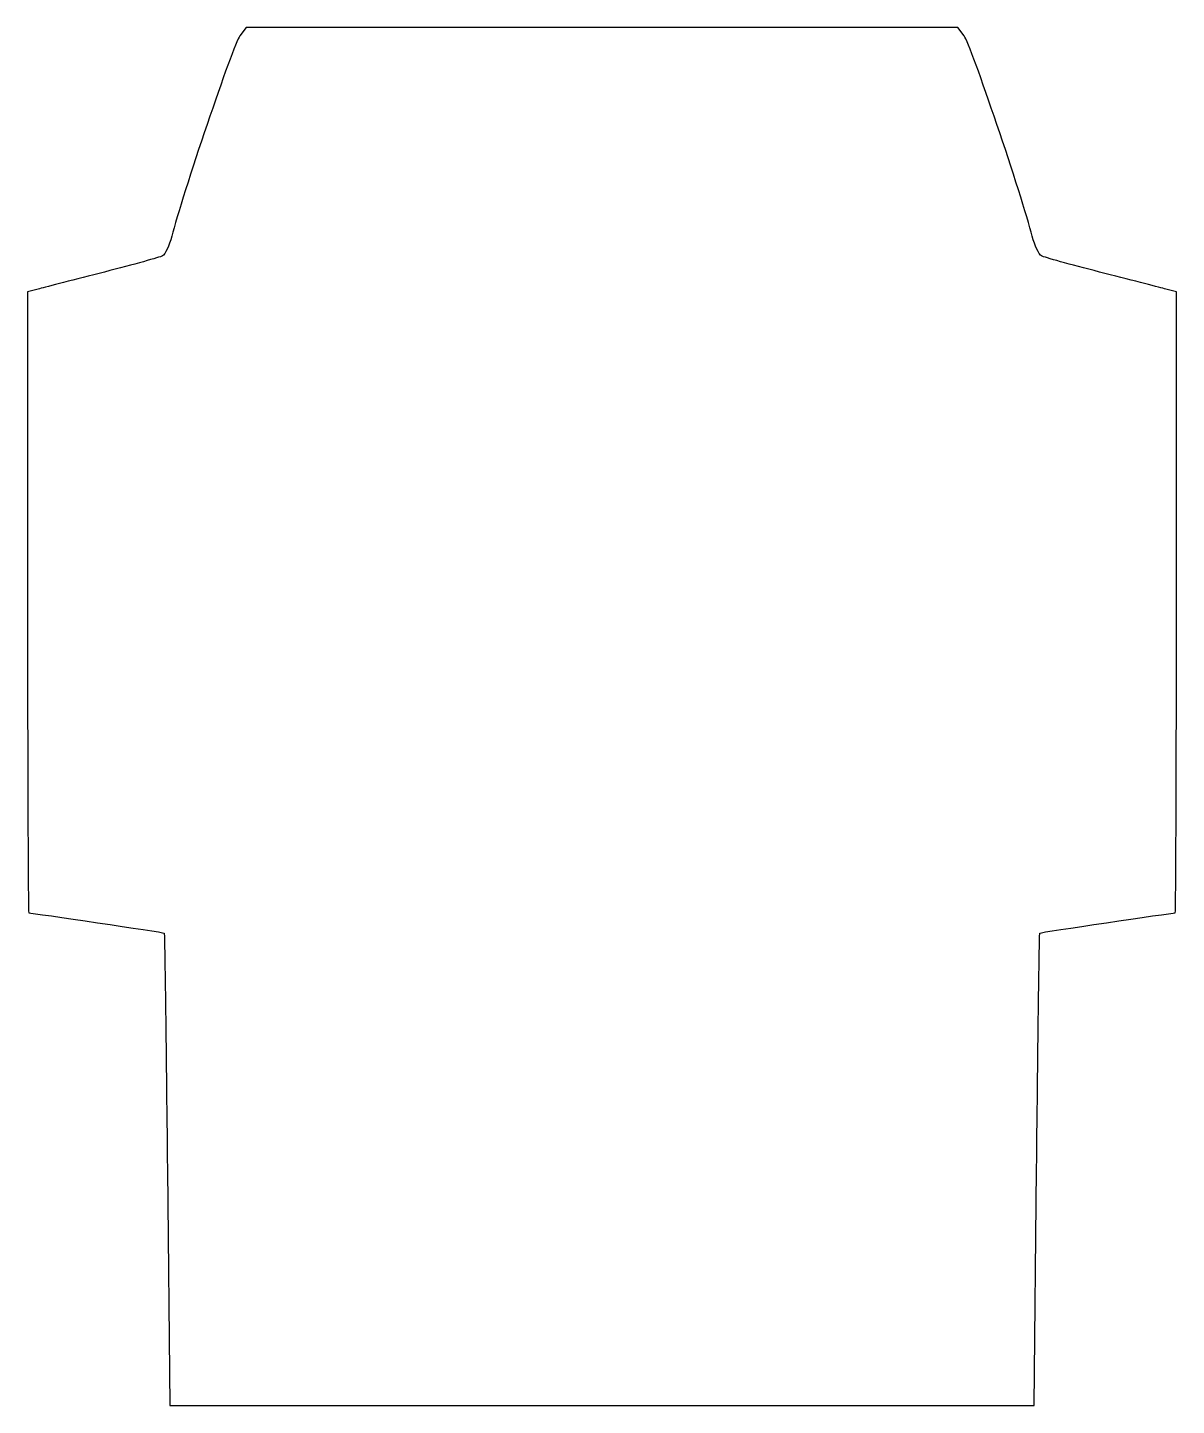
# Model space of a CAD drawing. Header units: centimetres. Extents: x -9.2 to 9.2, y -11 to 11.
import ezdxf

# ---------------------------------------------------------------- set-up
doc = ezdxf.new("R2010")
doc.units = ezdxf.units.CM
doc.header["$MEASUREMENT"] = 0
doc.layers.add('Layer 1', color=7, linetype='Continuous')

msp = doc.modelspace()

# ---------------------------------------------------------------- linework, layer by layer
at = {"layer": 'Layer 1'}
msp.add_open_spline([(-6.94843, -7.24355), (-6.96912, -5.1702), (-6.99163, -3.46821), (-6.99844, -3.46137), (-6.99844, -3.46137), (-7.00879, -3.45097), (-9.10447, -3.1393), (-9.16401, -3.1393), (-9.16401, -3.1393), (-9.17477, -3.1393), (-9.18358, -0.90537), (-9.18358, 1.82499), (-9.18358, 1.82499), (-9.18358, 1.82499), (-9.18358, 6.78927), (-9.18358, 6.78927), (-9.18358, 6.78927), (-9.18358, 6.78927), (-8.99118, 6.83917), (-8.99118, 6.83917), (-8.99118, 6.83917), (-8.88536, 6.86661), (-8.41785, 6.98649), (-7.95226, 7.10557), (-7.95226, 7.10557), (-7.48667, 7.22465), (-7.07014, 7.34027), (-7.02665, 7.36251), (-7.02665, 7.36251), (-6.98316, 7.38475), (-6.91667, 7.5263), (-6.87889, 7.67706), (-6.87889, 7.67706), (-6.72435, 8.29386), (-5.88819, 10.75723), (-5.79151, 10.88052), (-5.79151, 10.88052), (-5.79151, 10.88052), (-5.6874, 11.01328), (-5.6874, 11.01328), (-5.6874, 11.01328), (-5.6874, 11.01328), (-0.00001, 11.01328), (-0.00001, 11.01328), (-0.00001, 11.01328), (-0.00001, 11.01328), (5.68739, 11.01328), (5.68739, 11.01328), (5.68739, 11.01328), (5.68739, 11.01328), (5.7915, 10.88051), (5.7915, 10.88051), (5.7915, 10.88051), (5.88818, 10.75722), (6.72434, 8.29386), (6.87888, 7.67705), (6.87888, 7.67705), (6.91665, 7.52628), (6.98315, 7.38473), (7.02664, 7.3625), (7.02664, 7.3625), (7.07013, 7.34026), (7.48666, 7.22464), (7.95225, 7.10556), (7.95225, 7.10556), (8.41784, 6.98648), (8.88536, 6.8666), (8.99117, 6.83916), (8.99117, 6.83916), (8.99117, 6.83916), (9.18356, 6.78926), (9.18356, 6.78926), (9.18356, 6.78926), (9.18356, 6.78926), (9.18356, 1.82497), (9.18356, 1.82497), (9.18356, 1.82497), (9.18356, -0.90539), (9.17475, -3.13932), (9.16399, -3.13932), (9.16399, -3.13932), (9.10445, -3.13932), (7.00877, -3.45099), (6.99843, -3.46139), (6.99843, -3.46139), (6.99162, -3.46824), (6.96911, -5.17022), (6.94842, -7.24357), (6.94842, -7.24357), (6.94842, -7.24357), (6.91079, -11.0133), (6.91079, -11.0133), (6.91079, -11.0133), (6.91079, -11.0133), (-0.00002, -11.0133), (-0.00002, -11.0133), (-0.00002, -11.0133), (-0.00002, -11.0133), (-6.91082, -11.0133), (-6.91082, -11.0133), (-6.91082, -11.0133), (-6.91082, -11.0133), (-6.94845, -7.24357), (-6.94845, -7.24357), (-6.94845, -7.24357), (-6.94845, -7.24357), (-6.94843, -7.24355), (-6.94843, -7.24355)], degree=3, knots=[0, 0, 0, 0, 0.03571429, 0.03571429, 0.03571429, 0.03571429, 0.07142857, 0.07142857, 0.07142857, 0.07142857, 0.10714286, 0.10714286, 0.10714286, 0.10714286, 0.14285714, 0.14285714, 0.14285714, 0.14285714, 0.17857143, 0.17857143, 0.17857143, 0.17857143, 0.21428571, 0.21428571, 0.21428571, 0.21428571, 0.25, 0.25, 0.25, 0.25, 0.28571429, 0.28571429, 0.28571429, 0.28571429, 0.32142857, 0.32142857, 0.32142857, 0.32142857, 0.35714286, 0.35714286, 0.35714286, 0.35714286, 0.39285714, 0.39285714, 0.39285714, 0.39285714, 0.42857143, 0.42857143, 0.42857143, 0.42857143, 0.46428571, 0.46428571, 0.46428571, 0.46428571, 0.5, 0.5, 0.5, 0.5, 0.53571429, 0.53571429, 0.53571429, 0.53571429, 0.57142857, 0.57142857, 0.57142857, 0.57142857, 0.60714286, 0.60714286, 0.60714286, 0.60714286, 0.64285714, 0.64285714, 0.64285714, 0.64285714, 0.67857143, 0.67857143, 0.67857143, 0.67857143, 0.71428571, 0.71428571, 0.71428571, 0.71428571, 0.75, 0.75, 0.75, 0.75, 0.78571429, 0.78571429, 0.78571429, 0.78571429, 0.82142857, 0.82142857, 0.82142857, 0.82142857, 0.85714286, 0.85714286, 0.85714286, 0.85714286, 0.89285714, 0.89285714, 0.89285714, 0.89285714, 0.92857143, 0.92857143, 0.92857143, 0.92857143, 1, 1, 1, 1], dxfattribs=at)

doc.saveas('drawing.dxf')
